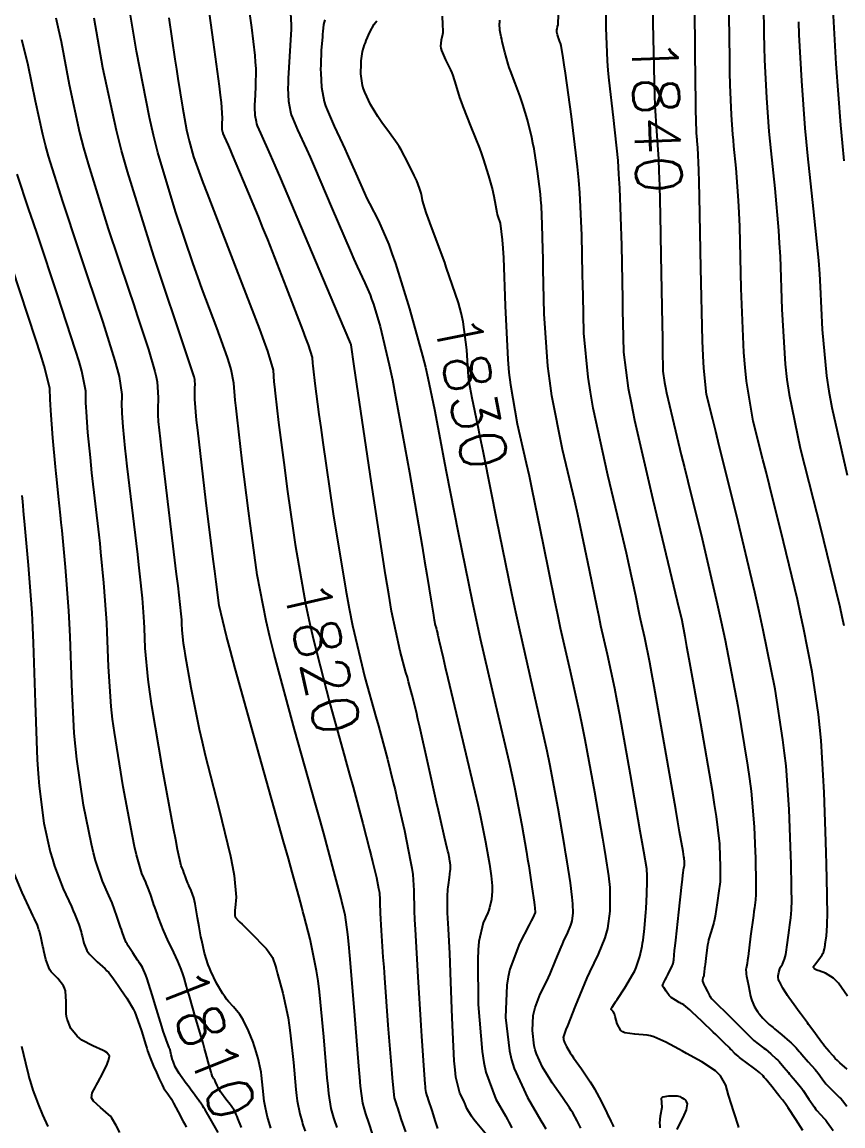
# Model space of a CAD drawing. Header units: metres. Extents: x 837475 to 838479, y 1189012 to 1191015.
# Drawn here: x 837905.3 to 837973.4, y 1189318.2 to 1189409.7 of the extents above; entities that cross this region are included whole.
import ezdxf

# ---------------------------------------------------------------- set-up
doc = ezdxf.new("R2010")
doc.units = ezdxf.units.M
doc.header["$LTSCALE"] = 0.3
doc.layers.add('COTAS 10', color=1, linetype='Continuous')
doc.layers.add('COTAS INT', color=252, linetype='Continuous')
doc.styles.get("Standard").update_dxf_attribs({"font": 'simplex.shx'})

msp = doc.modelspace()

# ---------------------------------------------------------------- linework, layer by layer
at = {"layer": 'COTAS 10'}
for points in [[(837973.506, 1189398.182), (837973.363, 1189399.683), (837973.231, 1189401.154), (837972.844, 1189406.219), (837972.584, 1189410.716), (837972.532, 1189411.829), (837972.489, 1189412.884), (837972.406, 1189416.219), (837972.448, 1189419.124), (837972.483, 1189419.908), (837972.528, 1189420.683), (837972.776, 1189423.412), (837973.19, 1189426.57), (837973.339, 1189427.617), (837973.505, 1189428.739)], [(837957.598, 1189412.699), (837957.631, 1189409.632), (837957.719, 1189404.686), (837957.749, 1189403.641), (837957.783, 1189402.738), (837957.928, 1189400.651), (837958.082, 1189398.358), (837958.122, 1189397.324), (837958.161, 1189396.118), (837958.214, 1189393.71), (837958.288, 1189390.324), (837958.386, 1189384.644), (837958.406, 1189383.51), (837958.423, 1189382.566), (837958.457, 1189380.743), (837958.586, 1189379.79), (837958.661, 1189379.395), (837958.755, 1189378.942), (837959.238, 1189376.835), (837959.978, 1189373.794), (837960.234, 1189372.753), (837960.512, 1189371.625), (837961.7, 1189366.835), (837962.964, 1189361.451), (837963.291, 1189359.949), (837963.607, 1189358.443), (837964.662, 1189352.962), (837965.474, 1189348.075), (837965.637, 1189346.942), (837965.773, 1189345.906), (837966.039, 1189342.962), (837966.115, 1189340.887), (837966.131, 1189340.399), (837966.144, 1189339.948), (837966.174, 1189338.634), (837966.178, 1189337.715), (837966.175, 1189337.515), (837966.17, 1189337.337), (837966.137, 1189336.888), (837966.049, 1189336.245), (837966.009, 1189335.945), (837965.962, 1189335.591), (837965.736, 1189333.874), (837965.516, 1189332.21), (837965.472, 1189331.89), (837965.435, 1189331.631), (837965.366, 1189331.206), (837965.348, 1189331.174), (837965.343, 1189331.163), (837965.339, 1189331.152), (837965.327, 1189331.102), (837965.354, 1189330.866), (837965.374, 1189330.737), (837965.401, 1189330.581), (837965.544, 1189329.785), (837965.732, 1189328.922), (837965.786, 1189328.723), (837965.842, 1189328.541), (837966.052, 1189328.03), (837966.292, 1189327.642), (837966.366, 1189327.539), (837966.444, 1189327.437), (837966.755, 1189327.081), (837967.038, 1189326.793), (837967.099, 1189326.733), (837967.152, 1189326.682), (837967.281, 1189326.569), (837967.49, 1189326.401), (837967.594, 1189326.315), (837967.718, 1189326.212), (837968.333, 1189325.698), (837968.966, 1189325.153), (837969.101, 1189325.031), (837969.219, 1189324.921), (837969.5, 1189324.628), (837969.758, 1189324.322), (837969.862, 1189324.204), (837969.98, 1189324.072), (837970.519, 1189323.474), (837971.078, 1189322.838), (837971.208, 1189322.68), (837971.326, 1189322.532), (837971.663, 1189322.064), (837971.975, 1189321.645), (837972.078, 1189321.527), (837972.188, 1189321.408), (837972.647, 1189320.97), (837973.12, 1189320.517), (837973.239, 1189320.388), (837973.353, 1189320.259), (837973.723, 1189319.779)], [(837917.452, 1189410.045), (837917.953, 1189406.63), (837918.078, 1189405.801), (837918.198, 1189405.023), (837918.579, 1189402.632), (837918.93, 1189400.748), (837919.03, 1189400.29), (837919.132, 1189399.858), (837919.508, 1189398.526), (837920.285, 1189396.4), (837920.639, 1189395.468), (837921.053, 1189394.387), (837923.047, 1189389.241), (837924.967, 1189384.228), (837925.333, 1189383.231), (837925.628, 1189382.403), (837926.098, 1189380.821), (837926.169, 1189379.866), (837926.214, 1189379.432), (837926.268, 1189378.926), (837926.555, 1189376.486), (837926.984, 1189373.162), (837927.129, 1189372.097), (837927.285, 1189370.97), (837927.809, 1189367.329), (837927.944, 1189366.381), (837928.829, 1189361.316), (837929.127, 1189359.89), (837929.45, 1189358.454), (837930.808, 1189353.18), (837932.036, 1189348.805), (837932.147, 1189348.406), (837932.458, 1189347.285), (837932.743, 1189346.251), (837933.553, 1189343.239), (837934.114, 1189341.063), (837934.242, 1189340.556), (837934.357, 1189340.091), (837934.673, 1189338.753), (837934.862, 1189337.828), (837934.897, 1189337.622), (837934.924, 1189337.438), (837934.96, 1189336.956), (837934.969, 1189336.352), (837934.979, 1189336.091), (837934.994, 1189335.79), (837935.074, 1189334.367), (837935.223, 1189332.134), (837935.281, 1189331.322), (837935.345, 1189330.427), (837935.635, 1189326.497), (837935.918, 1189322.851), (837935.978, 1189322.135), (837936.03, 1189321.546), (837936.152, 1189320.478), (837936.286, 1189320.054), (837936.346, 1189319.871), (837936.415, 1189319.66), (837936.746, 1189318.66), (837937.079, 1189317.663)], [(837951.632, 1189317.955), (837951.327, 1189318.582), (837950.968, 1189319.233), (837950.841, 1189319.436), (837950.704, 1189319.649), (837950.11, 1189320.5), (837949.45, 1189321.443), (837949.271, 1189321.715), (837949.094, 1189321.99), (837948.467, 1189323.02), (837947.962, 1189324.129), (837947.862, 1189324.454), (837947.779, 1189324.786), (837947.624, 1189326.051), (837947.698, 1189327.316), (837947.76, 1189327.649), (837947.84, 1189327.974), (837948.28, 1189329.083), (837948.818, 1189330.162), (837948.959, 1189330.468), (837949.098, 1189330.776), (837949.573, 1189331.915), (837950.002, 1189332.966), (837950.111, 1189333.22), (837950.216, 1189333.457), (837950.561, 1189334.179), (837950.821, 1189334.802), (837950.873, 1189334.977), (837950.917, 1189335.153), (837951, 1189335.798), (837950.983, 1189336.58), (837950.963, 1189336.843), (837950.936, 1189337.126), (837950.784, 1189338.315), (837950.508, 1189340.064), (837950.403, 1189340.701), (837950.285, 1189341.403), (837949.756, 1189344.488), (837949.063, 1189348.16), (837948.842, 1189349.232), (837948.608, 1189350.329), (837947.659, 1189354.488), (837946.57, 1189359.265), (837946.249, 1189360.751), (837945.919, 1189362.307), (837944.656, 1189368.515), (837944.21, 1189370.752), (837943.539, 1189374.106), (837943.302, 1189375.272), (837943.096, 1189376.274), (837942.612, 1189378.515), (837942.378, 1189379.837), (837942.329, 1189380.26), (837942.287, 1189380.706), (837942.194, 1189382.524), (837941.882, 1189384.833), (837941.703, 1189385.591), (837941.482, 1189386.399), (837940.474, 1189389.38), (837940.35, 1189389.745), (837939.217, 1189392.773), (837938.997, 1189393.381), (837938.817, 1189393.889), (837938.505, 1189394.893), (837938.437, 1189395.267), (837938.411, 1189395.377), (837938.382, 1189395.492), (837938.253, 1189395.931), (837938.019, 1189396.528), (837937.924, 1189396.742), (837937.816, 1189396.977), (837937.32, 1189398), (837936.728, 1189399.09), (837936.56, 1189399.367), (837936.391, 1189399.634), (837935.765, 1189400.506), (837935.137, 1189401.354), (837934.965, 1189401.604), (837934.795, 1189401.862), (837934.19, 1189402.852), (837933.704, 1189403.871), (837933.609, 1189404.148), (837933.532, 1189404.422), (837933.395, 1189405.392), (837933.4, 1189406.259), (837933.412, 1189406.468), (837933.429, 1189406.664), (837933.527, 1189407.261), (837933.699, 1189407.815), (837933.762, 1189407.984), (837933.832, 1189408.16), (837934.139, 1189408.853), (837934.5, 1189409.507), (837934.603, 1189409.659), (837934.708, 1189409.798)], [(837923.474, 1189318.017), (837923.184, 1189318.766), (837923.114, 1189318.939), (837923.05, 1189319.091), (837922.877, 1189319.453), (837922.693, 1189319.728), (837922.622, 1189319.824), (837922.543, 1189319.929), (837922.186, 1189320.378), (837921.823, 1189320.858), (837921.74, 1189320.982), (837921.665, 1189321.103), (837921.457, 1189321.506), (837921.321, 1189321.82), (837921.291, 1189321.883), (837921.264, 1189321.937), (837921.195, 1189322.048), (837921.148, 1189322.101), (837921.136, 1189322.118), (837921.123, 1189322.136), (837921.079, 1189322.211), (837921.01, 1189322.408), (837920.983, 1189322.503), (837920.951, 1189322.616), (837920.805, 1189323.171), (837920.532, 1189324.171), (837920.421, 1189324.564), (837920.293, 1189325.007), (837919.701, 1189327.028), (837919.128, 1189328.982), (837919.013, 1189329.383), (837918.916, 1189329.723), (837918.72, 1189330.445), (837918.595, 1189330.853), (837918.542, 1189330.995), (837918.482, 1189331.149), (837918.196, 1189331.811), (837917.862, 1189332.538), (837917.77, 1189332.733), (837917.679, 1189332.926), (837917.354, 1189333.601), (837917.037, 1189334.293), (837916.951, 1189334.496), (837916.866, 1189334.704), (837916.565, 1189335.498), (837916.498, 1189335.689), (837916.287, 1189336.286), (837916.216, 1189336.491), (837916.147, 1189336.689), (837915.919, 1189337.357), (837915.683, 1189338.005), (837915.609, 1189338.19), (837915.531, 1189338.378), (837915.22, 1189339.081), (837914.776, 1189340.62), (837914.615, 1189341.335), (837914.437, 1189342.176), (837913.656, 1189346.26), (837912.929, 1189350.777), (837912.784, 1189351.891), (837912.665, 1189352.945), (837912.44, 1189356.26), (837912.345, 1189359.106), (837912.307, 1189359.865), (837912.264, 1189360.611), (837912.067, 1189363.199), (837911.82, 1189365.735), (837911.745, 1189366.447), (837911.667, 1189367.164), (837911.073, 1189372.311), (837911.003, 1189372.958), (837910.938, 1189373.584), (837910.742, 1189375.667), (837910.614, 1189377.371), (837910.593, 1189377.758), (837910.576, 1189378.109), (837910.567, 1189379.073), (837910.224, 1189380.743), (837909.997, 1189381.539), (837909.714, 1189382.48), (837908.218, 1189387.083), (837906.568, 1189391.991), (837906.187, 1189393.124), (837905.84, 1189394.16), (837904.861, 1189397.083)]]:
    msp.add_lwpolyline(points, dxfattribs=at)
at = {"layer": 'COTAS INT'}
for points in [[(837966.761, 1189413.408), (837966.83, 1189408.734), (837966.858, 1189407.612), (837966.89, 1189406.566), (837967.039, 1189403.408), (837967.251, 1189400.633), (837967.323, 1189399.826), (837967.402, 1189399.004), (837967.733, 1189395.897), (837968.047, 1189392.408), (837968.114, 1189391.345), (837968.172, 1189390.24), (837968.309, 1189385.897), (837968.594, 1189381.318), (837968.745, 1189380.064), (837968.928, 1189378.816), (837969.847, 1189374.359), (837970.917, 1189370.138), (837971.194, 1189369.038), (837971.463, 1189367.969), (837972.366, 1189364.359), (837973.126, 1189361.188), (837973.304, 1189360.395), (837973.469, 1189359.64)], [(837934.361, 1189317.508), (837934.082, 1189318.342), (837933.812, 1189319.162), (837933.75, 1189319.353), (837933.694, 1189319.529), (837933.538, 1189320.033), (837933.361, 1189321.45), (837933.291, 1189322.2), (837933.212, 1189323.106), (837932.853, 1189327.672), (837932.482, 1189332.292), (837932.396, 1189333.233), (837932.318, 1189334.026), (837932.093, 1189335.668), (837931.84, 1189336.638), (837931.744, 1189337.008), (837931.636, 1189337.422), (837931.148, 1189339.285), (837930.306, 1189342.392), (837929.975, 1189343.59), (837929.6, 1189344.936), (837927.889, 1189351.015), (837926.203, 1189357.263), (837925.843, 1189358.715), (837925.53, 1189360.045), (837924.785, 1189363.844), (837924.326, 1189367.12), (837924.193, 1189368.121), (837924.057, 1189369.163), (837923.542, 1189373.266), (837923.114, 1189376.919), (837923.031, 1189377.678), (837922.965, 1189378.326), (837922.858, 1189379.757), (837922.636, 1189380.892), (837922.497, 1189381.355), (837922.325, 1189381.883), (837921.426, 1189384.326), (837920.221, 1189387.55), (837919.855, 1189388.57), (837919.477, 1189389.646), (837917.995, 1189393.991), (837916.548, 1189398.891), (837916.19, 1189400.316), (837915.851, 1189401.771), (837914.782, 1189407.273), (837913.989, 1189411.962)], [(837920.567, 1189412.064), (837921.123, 1189408.041), (837921.628, 1189404.384), (837921.721, 1189403.641), (837921.793, 1189403.015), (837921.886, 1189401.728), (837921.857, 1189401.265), (837921.853, 1189401.159), (837921.852, 1189401.062), (837921.86, 1189400.79), (837921.902, 1189400.571), (837921.921, 1189400.507), (837921.943, 1189400.442), (837922.051, 1189400.194), (837922.371, 1189399.475), (837922.528, 1189399.112), (837922.714, 1189398.678), (837923.633, 1189396.52), (837924.855, 1189393.571), (837925.232, 1189392.638), (837925.627, 1189391.654), (837927.194, 1189387.683), (837928.543, 1189384.177), (837928.801, 1189383.488), (837929.008, 1189382.92), (837929.338, 1189381.885), (837929.374, 1189381.405), (837929.396, 1189381.187), (837929.423, 1189380.933), (837929.567, 1189379.707), (837929.911, 1189377.161), (837930.065, 1189376.074), (837930.244, 1189374.821), (837931.102, 1189368.918), (837932.128, 1189362.587), (837932.412, 1189361.066), (837932.696, 1189359.644), (837933.726, 1189355.345), (837934.64, 1189352.087), (837934.852, 1189351.322), (837935.047, 1189350.615), (837935.6, 1189348.56), (837936.08, 1189346.639), (837936.228, 1189346.017), (837936.383, 1189345.358), (837936.998, 1189342.653), (837937.52, 1189340.09), (837937.617, 1189339.52), (837937.692, 1189339.011), (837937.791, 1189337.674), (837937.816, 1189336.001), (837937.846, 1189335.279), (837937.885, 1189334.446), (837938.109, 1189330.503), (837938.36, 1189326.475), (837938.417, 1189325.588), (837938.468, 1189324.799), (837938.607, 1189322.776), (837938.694, 1189321.653), (837938.713, 1189321.432), (837938.729, 1189321.251), (837938.767, 1189320.922), (837938.856, 1189320.647), (837938.905, 1189320.499), (837938.964, 1189320.32), (837939.265, 1189319.417), (837939.563, 1189318.517), (837939.621, 1189318.341), (837939.668, 1189318.196), (837939.749, 1189317.937)], [(837973.77, 1189328.921), (837973.014, 1189329.998), (837972.814, 1189330.221), (837972.617, 1189330.412), (837971.942, 1189330.83), (837971.412, 1189331.006), (837971.308, 1189331.044), (837971.222, 1189331.077), (837971.066, 1189331.158), (837971.031, 1189331.206), (837971.023, 1189331.218), (837971.014, 1189331.229), (837970.986, 1189331.266), (837970.963, 1189331.297), (837970.959, 1189331.304), (837970.954, 1189331.311), (837970.944, 1189331.329), (837970.94, 1189331.344), (837970.939, 1189331.348), (837970.939, 1189331.363), (837971.009, 1189331.458), (837971.052, 1189331.515), (837971.106, 1189331.584), (837971.385, 1189331.944), (837971.671, 1189332.351), (837971.729, 1189332.451), (837971.777, 1189332.545), (837971.871, 1189332.835), (837971.915, 1189333.153), (837971.931, 1189333.264), (837971.948, 1189333.385), (837972.024, 1189333.903), (837972.088, 1189334.782), (837972.098, 1189335.131), (837972.104, 1189335.524), (837972.097, 1189337.324), (837972.038, 1189339.899), (837972.012, 1189340.782), (837971.981, 1189341.738), (837971.832, 1189345.803), (837971.574, 1189350.101), (837971.474, 1189351.204), (837971.361, 1189352.269), (837970.853, 1189355.803), (837970.128, 1189359.456), (837969.879, 1189360.598), (837969.609, 1189361.795), (837968.462, 1189366.589), (837967.296, 1189371.261), (837967.016, 1189372.383), (837966.753, 1189373.43), (837965.955, 1189376.589), (837965.388, 1189379.901), (837965.271, 1189381.044), (837965.171, 1189382.286), (837964.955, 1189387.589), (837964.829, 1189392.738), (837964.786, 1189393.883), (837964.74, 1189394.907), (837964.544, 1189397.589), (837964.349, 1189399.415), (837964.303, 1189399.898), (837964.261, 1189400.372), (837964.136, 1189402.003), (837964.043, 1189404.49), (837964.021, 1189405.504), (837964, 1189406.659), (837963.938, 1189412.003)], [(837944.251, 1189316.898), (837943.02, 1189318.381), (837942.775, 1189318.695), (837942.572, 1189318.968), (837942.187, 1189319.609), (837942.026, 1189320.025), (837941.965, 1189320.156), (837941.897, 1189320.295), (837941.591, 1189320.854), (837941.279, 1189322.182), (837941.207, 1189322.804), (837941.142, 1189323.538), (837940.959, 1189327.108), (837940.826, 1189330.853), (837940.793, 1189331.697), (837940.762, 1189332.456), (837940.66, 1189334.503), (837940.59, 1189335.828), (837940.579, 1189336.132), (837940.572, 1189336.41), (837940.573, 1189337.187), (837940.612, 1189337.794), (837940.628, 1189337.963), (837940.647, 1189338.134), (837940.732, 1189338.758), (837940.808, 1189339.297), (837940.82, 1189339.415), (837940.829, 1189339.519), (837940.828, 1189339.78), (837940.798, 1189339.971), (837940.789, 1189340.03), (837940.779, 1189340.092), (837940.737, 1189340.339), (837940.648, 1189340.77), (837940.608, 1189340.947), (837940.561, 1189341.15), (837940.339, 1189342.095), (837939.968, 1189343.695), (837939.828, 1189344.312), (837939.672, 1189345.003), (837938.972, 1189348.127), (837938.279, 1189351.208), (837938.127, 1189351.872), (837937.992, 1189352.455), (837937.646, 1189353.881), (837937.351, 1189354.98), (837937.247, 1189355.358), (837937.133, 1189355.767), (837936.644, 1189357.51), (837935.943, 1189360.835), (837935.696, 1189362.241), (837935.426, 1189363.858), (837934.261, 1189371.455), (837932.839, 1189381.16), (837932.58, 1189382.928), (837932.578, 1189382.94), (837932.578, 1189382.949), (837932.574, 1189382.96), (837932.572, 1189382.965), (837932.57, 1189382.972), (837932.556, 1189383.007), (837932.003, 1189384.314), (837931.235, 1189386.127), (837929.015, 1189391.366), (837926.736, 1189396.72), (837926.273, 1189397.797), (837925.884, 1189398.697), (837925.088, 1189400.482), (837924.822, 1189401.096), (837924.767, 1189401.258), (837924.72, 1189401.416), (837924.616, 1189401.96), (837924.595, 1189402.634), (837924.599, 1189402.875), (837924.608, 1189403.139), (837924.679, 1189404.288), (837924.687, 1189405.84), (837924.656, 1189406.358), (837924.612, 1189406.915), (837924.332, 1189409.246), (837924.005, 1189411.62)], [(837953.693, 1189411.915), (837953.713, 1189409.229), (837953.826, 1189406.484), (837953.886, 1189405.686), (837953.958, 1189404.87), (837954.324, 1189401.783), (837954.701, 1189398.212), (837954.781, 1189397.091), (837954.849, 1189395.912), (837955.007, 1189391.175), (837955.087, 1189386.708), (837955.105, 1189385.699), (837955.123, 1189384.788), (837955.175, 1189382.324), (837955.576, 1189379.342), (837955.813, 1189378.106), (837956.105, 1189376.692), (837957.616, 1189370.101), (837959.644, 1189361.682), (837960.025, 1189360.101), (837960.273, 1189358.74), (837960.423, 1189357.911), (837960.608, 1189356.884), (837961.566, 1189351.541), (837962.53, 1189345.977), (837962.718, 1189344.812), (837962.872, 1189343.809), (837963.143, 1189341.541), (837963.182, 1189340.462), (837963.19, 1189340.208), (837963.197, 1189339.973), (837963.213, 1189339.289), (837963.215, 1189338.811), (837963.213, 1189338.707), (837963.211, 1189338.614), (837963.194, 1189338.381), (837963.144, 1189338.02), (837963.121, 1189337.848), (837963.094, 1189337.644), (837962.963, 1189336.645), (837962.79, 1189335.548), (837962.737, 1189335.283), (837962.681, 1189335.034), (837962.459, 1189334.274), (837962.249, 1189333.573), (837962.2, 1189333.362), (837962.156, 1189333.144), (837962.03, 1189332.294), (837961.948, 1189331.534), (837961.932, 1189331.373), (837961.917, 1189331.232), (837961.887, 1189330.901), (837961.863, 1189330.712), (837961.852, 1189330.661), (837961.84, 1189330.61), (837961.78, 1189330.432), (837961.738, 1189330.261), (837961.736, 1189330.215), (837961.739, 1189330.169), (837961.785, 1189330.011), (837961.886, 1189329.808), (837961.923, 1189329.735), (837961.964, 1189329.654), (837962.146, 1189329.3), (837962.327, 1189328.963), (837962.368, 1189328.893), (837962.405, 1189328.833), (837962.503, 1189328.699), (837962.727, 1189328.481), (837962.843, 1189328.367), (837962.982, 1189328.231), (837963.679, 1189327.546), (837964.452, 1189326.782), (837964.639, 1189326.596), (837964.814, 1189326.42), (837965.349, 1189325.875), (837965.784, 1189325.445), (837965.896, 1189325.343), (837966.005, 1189325.247), (837966.365, 1189324.96), (837966.73, 1189324.687), (837966.841, 1189324.6), (837966.956, 1189324.509), (837967.407, 1189324.138), (837967.865, 1189323.722), (837967.985, 1189323.603), (837968.101, 1189323.481), (837968.494, 1189323.025), (837968.866, 1189322.568), (837968.97, 1189322.445), (837969.073, 1189322.323), (837969.449, 1189321.899), (837969.85, 1189321.415), (837969.969, 1189321.255), (837970.093, 1189321.085), (837970.568, 1189320.378), (837971.021, 1189319.707), (837971.13, 1189319.559), (837971.231, 1189319.428), (837971.54, 1189319.09), (837971.858, 1189318.75), (837971.966, 1189318.617), (837972.082, 1189318.467), (837972.572, 1189317.784)], [(837927.541, 1189410.452), (837927.595, 1189409.446), (837927.592, 1189409.076), (837927.581, 1189408.665), (837927.472, 1189406.847), (837927.359, 1189405.013), (837927.345, 1189404.591), (837927.338, 1189404.207), (837927.372, 1189403.13), (837927.538, 1189402.262), (837927.613, 1189402.008), (837927.701, 1189401.75), (837928.126, 1189400.77), (837928.878, 1189399.145), (837929.172, 1189398.48), (837929.503, 1189397.722), (837931.009, 1189394.205), (837932.489, 1189390.753), (837932.804, 1189390.035), (837933.077, 1189389.42), (837933.722, 1189388.061), (837934.147, 1189387.087), (837934.282, 1189386.716), (837934.424, 1189386.3), (837935, 1189384.434), (837935.75, 1189381.271), (837936.002, 1189380.038), (837936.273, 1189378.651), (837937.413, 1189372.352), (837938.464, 1189366.244), (837938.679, 1189364.976), (837938.862, 1189363.893), (837939.249, 1189361.511), (837939.403, 1189360.509), (837939.438, 1189360.296), (837939.47, 1189360.111), (837939.562, 1189359.675), (837939.626, 1189359.448), (837939.641, 1189359.395), (837939.654, 1189359.345), (837939.693, 1189359.202), (837939.738, 1189359.016), (837939.756, 1189358.94), (837939.776, 1189358.853), (837939.866, 1189358.451), (837940.214, 1189356.968), (837940.397, 1189356.199), (837940.617, 1189355.275), (837941.722, 1189350.647), (837942.852, 1189345.846), (837943.088, 1189344.814), (837943.291, 1189343.911), (837943.743, 1189341.722), (837943.957, 1189340.466), (837944.009, 1189340.151), (837944.057, 1189339.851), (837944.207, 1189338.884), (837944.29, 1189338.054), (837944.297, 1189337.839), (837944.297, 1189337.631), (837944.239, 1189336.937), (837944.066, 1189336.244), (837943.994, 1189336.038), (837943.912, 1189335.825), (837943.525, 1189335.002), (837943.188, 1189333.435), (837943.136, 1189332.754), (837943.103, 1189331.965), (837943.132, 1189328.22), (837943.444, 1189324.312), (837943.588, 1189323.42), (837943.758, 1189322.611), (837944.583, 1189320.375), (837945.388, 1189318.978), (837945.547, 1189318.697), (837945.676, 1189318.463), (837945.911, 1189317.998)], [(837940.138, 1189410.184), (837940.158, 1189409.492), (837940.197, 1189408.933), (837940.188, 1189408.79), (837940.172, 1189408.653), (837940.042, 1189408.202), (837939.987, 1189407.699), (837940.017, 1189407.529), (837940.068, 1189407.346), (837940.414, 1189406.573), (837940.834, 1189405.726), (837940.931, 1189405.496), (837941.02, 1189405.268), (837941.271, 1189404.459), (837941.583, 1189403.445), (837941.709, 1189403.088), (837941.854, 1189402.697), (837942.522, 1189401.008), (837943.222, 1189399.224), (837943.388, 1189398.773), (837943.54, 1189398.341), (837943.987, 1189396.936), (837944.298, 1189395.783), (837944.364, 1189395.51), (837944.423, 1189395.256), (837944.563, 1189394.504), (837944.672, 1189393.896), (837944.711, 1189393.732), (837944.753, 1189393.571), (837944.937, 1189393.009), (837945.127, 1189391.624), (837945.173, 1189390.945), (837945.217, 1189390.138), (837945.351, 1189386.155), (837945.578, 1189381.723), (837945.68, 1189380.633), (837945.799, 1189379.603), (837946.371, 1189376.378), (837947.114, 1189373.119), (837947.341, 1189372.067), (837947.577, 1189370.951), (837948.506, 1189366.378), (837949.453, 1189361.728), (837949.7, 1189360.562), (837949.94, 1189359.45), (837950.756, 1189355.871), (837951.534, 1189352.371), (837951.751, 1189351.307), (837951.969, 1189350.202), (837952.763, 1189345.871), (837953.43, 1189342.004), (837953.568, 1189341.191), (837953.687, 1189340.49), (837953.946, 1189338.893), (837954.038, 1189337.914), (837954.05, 1189337.604), (837954.057, 1189337.277), (837954.036, 1189335.952), (837953.852, 1189334.531), (837953.757, 1189334.143), (837953.642, 1189333.757), (837953.067, 1189332.383), (837952.348, 1189330.897), (837952.143, 1189330.44), (837951.935, 1189329.963), (837951.161, 1189328.078), (837950.529, 1189326.456), (837950.41, 1189326.146), (837950.316, 1189325.895), (837950.179, 1189325.49), (837950.197, 1189325.461), (837950.2, 1189325.447), (837950.202, 1189325.431), (837950.202, 1189325.355), (837950.237, 1189325.204), (837950.261, 1189325.141), (837950.291, 1189325.069), (837950.452, 1189324.734), (837950.765, 1189324.209), (837950.892, 1189324.017), (837951.036, 1189323.805), (837951.701, 1189322.873), (837952.428, 1189321.808), (837952.611, 1189321.512), (837952.787, 1189321.216), (837953.357, 1189320.143), (837953.793, 1189319.242), (837953.884, 1189319.054), (837953.962, 1189318.893), (837954.137, 1189318.535), (837954.294, 1189318.209), (837954.36, 1189318.068)], [(837970.066, 1189317.769), (837969.473, 1189318.692), (837968.859, 1189319.638), (837968.731, 1189319.83), (837968.622, 1189319.992), (837968.379, 1189320.324), (837968.167, 1189320.575), (837968.078, 1189320.685), (837967.974, 1189320.813), (837967.487, 1189321.423), (837966.983, 1189322.042), (837966.869, 1189322.175), (837966.765, 1189322.292), (837966.481, 1189322.578), (837966.193, 1189322.805), (837966.087, 1189322.885), (837965.97, 1189322.973), (837965.45, 1189323.351), (837964.927, 1189323.74), (837964.807, 1189323.834), (837964.699, 1189323.923), (837964.4, 1189324.195), (837964.135, 1189324.465), (837964.048, 1189324.552), (837963.956, 1189324.645), (837963.573, 1189325.023), (837963.033, 1189325.548), (837962.842, 1189325.733), (837962.632, 1189325.935), (837961.72, 1189326.807), (837960.856, 1189327.618), (837960.676, 1189327.781), (837960.522, 1189327.918), (837960.178, 1189328.189), (837959.965, 1189328.307), (837959.893, 1189328.346), (837959.815, 1189328.389), (837959.486, 1189328.568), (837959.144, 1189328.804), (837959.059, 1189328.883), (837958.977, 1189328.967), (837958.711, 1189329.321), (837958.521, 1189329.637), (837958.486, 1189329.699), (837958.459, 1189329.748), (837958.424, 1189329.833), (837958.438, 1189329.849), (837958.442, 1189329.856), (837958.445, 1189329.863), (837958.457, 1189329.897), (837958.49, 1189329.977), (837958.507, 1189330.013), (837958.527, 1189330.055), (837958.631, 1189330.257), (837958.773, 1189330.528), (837958.818, 1189330.614), (837958.866, 1189330.704), (837959.06, 1189331.07), (837959.233, 1189331.44), (837959.268, 1189331.534), (837959.297, 1189331.624), (837959.353, 1189331.917), (837959.428, 1189332.687), (837959.469, 1189333.078), (837959.519, 1189333.545), (837959.773, 1189335.873), (837960.026, 1189338.159), (837960.076, 1189338.599), (837960.117, 1189338.956), (837960.193, 1189339.551), (837960.21, 1189339.611), (837960.214, 1189339.63), (837960.219, 1189339.651), (837960.232, 1189339.737), (837960.242, 1189339.815), (837960.245, 1189339.831), (837960.246, 1189339.845), (837960.25, 1189339.873), (837960.252, 1189339.891), (837960.252, 1189339.944), (837960.25, 1189339.998), (837960.25, 1189340.016), (837960.249, 1189340.036), (837960.246, 1189340.121), (837960.225, 1189340.3), (837960.212, 1189340.38), (837960.198, 1189340.472), (837960.121, 1189340.915), (837959.836, 1189342.542), (837959.69, 1189343.381), (837959.514, 1189344.389), (837958.638, 1189349.432), (837957.73, 1189354.581), (837957.534, 1189355.655), (837957.364, 1189356.577), (837956.95, 1189358.638), (837956.681, 1189359.818), (837956.601, 1189360.186), (837956.52, 1189360.57), (837956.207, 1189362.105), (837955.653, 1189364.641), (837955.419, 1189365.657), (837955.15, 1189366.809), (837953.889, 1189372.105), (837952.677, 1189377.676), (837952.439, 1189379.002), (837952.244, 1189380.235), (837951.893, 1189383.905), (837951.823, 1189387.011), (837951.805, 1189387.888), (837951.787, 1189388.772), (837951.727, 1189392.026), (837951.561, 1189395.544), (837951.476, 1189396.595), (837951.374, 1189397.678), (837950.867, 1189401.866), (837950.36, 1189405.449), (837950.258, 1189406.151), (837950.173, 1189406.727), (837950.004, 1189407.758), (837949.943, 1189407.958), (837949.925, 1189408.01), (837949.908, 1189408.061), (837949.843, 1189408.232), (837949.782, 1189408.392), (837949.767, 1189408.435), (837949.753, 1189408.479), (837949.71, 1189408.633), (837949.677, 1189408.77), (837949.67, 1189408.803), (837949.664, 1189408.833), (837949.647, 1189408.921), (837949.643, 1189409), (837949.644, 1189409.023), (837949.647, 1189409.048), (837949.666, 1189409.143), (837949.705, 1189409.286), (837949.716, 1189409.321), (837949.758, 1189409.457), (837949.802, 1189410.367)], [(837973.754, 1189322.849), (837973.145, 1189323.388), (837973.026, 1189323.495), (837972.929, 1189323.584), (837972.758, 1189323.751), (837972.663, 1189323.866), (837972.614, 1189323.922), (837972.556, 1189323.988), (837972.262, 1189324.313), (837971.869, 1189324.776), (837971.747, 1189324.929), (837971.621, 1189325.093), (837971.119, 1189325.775), (837970.651, 1189326.426), (837970.545, 1189326.571), (837970.451, 1189326.701), (837970.198, 1189327.039), (837969.954, 1189327.36), (837969.866, 1189327.478), (837969.769, 1189327.609), (837969.341, 1189328.188), (837968.903, 1189328.805), (837968.8, 1189328.959), (837968.703, 1189329.107), (837968.419, 1189329.583), (837968.219, 1189329.954), (837968.177, 1189330.036), (837968.14, 1189330.109), (837968.053, 1189330.297), (837968.024, 1189330.464), (837968.023, 1189330.523), (837968.026, 1189330.588), (837968.064, 1189330.869), (837968.149, 1189331.17), (837968.181, 1189331.248), (837968.216, 1189331.324), (837968.376, 1189331.575), (837968.553, 1189331.991), (837968.6, 1189332.17), (837968.646, 1189332.377), (837968.804, 1189333.355), (837968.938, 1189334.372), (837968.97, 1189334.604), (837968.998, 1189334.815), (837969.081, 1189335.396), (837969.129, 1189336.06), (837969.136, 1189336.323), (837969.141, 1189336.62), (837969.136, 1189337.979), (837969.091, 1189339.924), (837969.071, 1189340.59), (837969.048, 1189341.312), (837968.936, 1189344.382), (837968.673, 1189348.003), (837968.555, 1189349.073), (837968.418, 1189350.172), (837967.757, 1189354.382), (837966.787, 1189359.273), (837966.454, 1189360.8), (837966.093, 1189362.403), (837964.557, 1189368.818), (837963.129, 1189374.553), (837962.837, 1189375.727), (837962.588, 1189376.722), (837962.063, 1189378.818), (837961.849, 1189380.986), (837961.797, 1189382.025), (837961.748, 1189383.254), (837961.6, 1189389.281), (837961.486, 1189395.236), (837961.458, 1189396.421), (837961.432, 1189397.405), (837961.355, 1189399.281), (837961.297, 1189399.825), (837961.283, 1189399.97), (837961.271, 1189400.111), (837961.234, 1189400.597), (837961.197, 1189402.415), (837961.184, 1189403.396), (837961.171, 1189404.584), (837961.115, 1189410.597)], [(837908.068, 1189410.046), (837908.297, 1189409.058), (837908.514, 1189408.071), (837909.188, 1189404.521), (837910.043, 1189400.53), (837910.374, 1189399.266), (837910.745, 1189397.933), (837912.427, 1189392.543), (837914.125, 1189387.456), (837914.507, 1189386.314), (837914.85, 1189385.287), (837915.771, 1189382.543), (837916.301, 1189380.718), (837916.399, 1189380.272), (837916.475, 1189379.852), (837916.57, 1189378.547), (837916.542, 1189377.553), (837916.539, 1189377.329), (837916.539, 1189377.127), (837916.558, 1189376.582), (837916.723, 1189375.123), (837916.815, 1189374.346), (837916.927, 1189373.405), (837918.071, 1189363.896), (837918.185, 1189362.945), (837918.278, 1189362.154), (837918.452, 1189360.624), (837918.49, 1189360.119), (837918.498, 1189359.974), (837918.506, 1189359.826), (837918.525, 1189359.27), (837918.646, 1189358.193), (837918.719, 1189357.716), (837918.808, 1189357.162), (837919.27, 1189354.515), (837919.974, 1189351.062), (837920.215, 1189350), (837920.477, 1189348.891), (837921.59, 1189344.504), (837922.57, 1189340.52), (837922.747, 1189339.666), (837922.884, 1189338.92), (837923.038, 1189337.124), (837922.951, 1189336.227), (837922.937, 1189336.047), (837922.926, 1189335.897), (837922.92, 1189335.605), (837922.94, 1189335.517), (837922.946, 1189335.497), (837922.952, 1189335.478), (837922.976, 1189335.422), (837923.212, 1189335.177), (837923.352, 1189335.039), (837923.525, 1189334.87), (837924.419, 1189334.006), (837925.343, 1189333.068), (837925.534, 1189332.853), (837925.697, 1189332.657), (837926.054, 1189332.112), (837926.291, 1189331.403), (837926.379, 1189331.105), (837926.476, 1189330.762), (837926.907, 1189329.153), (837927.341, 1189327.116), (837927.441, 1189326.503), (837927.531, 1189325.87), (837927.785, 1189323.404), (837927.984, 1189321.167), (837928.04, 1189320.677), (837928.098, 1189320.243), (837928.31, 1189319.144), (837928.509, 1189318.478), (837928.558, 1189318.317), (837928.605, 1189318.166), (837928.753, 1189317.706)], [(837931.418, 1189318.024), (837931.209, 1189318.664), (837931.154, 1189318.835), (837931.101, 1189319.003), (837930.924, 1189319.589), (837930.729, 1189320.846), (837930.666, 1189321.438), (837930.598, 1189322.136), (837930.319, 1189325.538), (837929.958, 1189329.269), (837929.839, 1189330.175), (837929.711, 1189331.026), (837929.181, 1189333.639), (837928.687, 1189335.542), (837928.582, 1189335.945), (837928.491, 1189336.294), (837928.279, 1189337.109), (837927.698, 1189339.191), (837927.375, 1189340.34), (837926.981, 1189341.737), (837924.971, 1189348.85), (837922.956, 1189356.073), (837922.559, 1189357.539), (837922.231, 1189358.774), (837921.627, 1189361.307), (837921.367, 1189363.269), (837921.257, 1189364.144), (837921.129, 1189365.164), (837920.53, 1189370.045), (837919.959, 1189374.87), (837919.849, 1189375.854), (837919.761, 1189376.686), (837919.619, 1189378.42), (837919.618, 1189379.063), (837919.618, 1189379.208), (837919.619, 1189379.337), (837919.626, 1189379.682), (837919.62, 1189379.924), (837919.613, 1189379.989), (837919.603, 1189380.052), (837919.547, 1189380.272), (837918.992, 1189381.936), (837916.21, 1189390.272), (837914.016, 1189397.303), (837913.531, 1189399.042), (837913.1, 1189400.691), (837911.985, 1189405.897), (837911.252, 1189410.016)], [(837930.401, 1189409.878), (837930.287, 1189409.482), (837930.233, 1189408.904), (837930.214, 1189408.686), (837930.194, 1189408.443), (837930.107, 1189407.356), (837930.052, 1189406.128), (837930.051, 1189405.795), (837930.056, 1189405.465), (837930.128, 1189404.3), (837930.355, 1189403.107), (837930.459, 1189402.759), (837930.58, 1189402.404), (837931.164, 1189401.058), (837931.866, 1189399.606), (837932.061, 1189399.184), (837932.257, 1189398.753), (837932.968, 1189397.125), (837933.69, 1189395.5), (837933.893, 1189395.072), (837934.097, 1189394.652), (837934.846, 1189393.213), (837935.7, 1189391.255), (837935.971, 1189390.509), (837936.257, 1189389.675), (837937.415, 1189385.922), (837938.5, 1189382.005), (837938.74, 1189381.066), (837938.954, 1189380.191), (837939.509, 1189377.556), (837940.042, 1189374.641), (837940.241, 1189373.588), (837940.464, 1189372.429), (837941.457, 1189367.359), (837942.627, 1189361.667), (837942.961, 1189360.116), (837943.3, 1189358.576), (837944.562, 1189353.105), (837945.683, 1189348.286), (837945.933, 1189347.158), (837946.157, 1189346.118), (837946.75, 1189343.105), (837947.135, 1189340.841), (837947.228, 1189340.273), (837947.316, 1189339.731), (837947.586, 1189337.987), (837947.77, 1189336.701), (837947.804, 1189336.448), (837947.83, 1189336.239), (837947.864, 1189335.854), (837947.653, 1189335.401), (837947.526, 1189335.149), (837947.368, 1189334.841), (837946.55, 1189333.273), (837945.754, 1189331.16), (837945.61, 1189330.509), (837945.5, 1189329.829), (837945.378, 1189327.135), (837945.719, 1189324.365), (837945.9, 1189323.636), (837946.119, 1189322.925), (837947.225, 1189320.497), (837948.334, 1189318.602), (837948.555, 1189318.228), (837948.739, 1189317.918)], [(837964.751, 1189318.018), (837964.693, 1189318.211), (837964.392, 1189319.143), (837964.056, 1189320.187), (837963.975, 1189320.452), (837963.899, 1189320.706), (837963.665, 1189321.535), (837963.241, 1189322.292), (837963.044, 1189322.501), (837962.813, 1189322.709), (837961.692, 1189323.458), (837960.415, 1189324.164), (837960.086, 1189324.346), (837959.766, 1189324.521), (837958.7, 1189325.102), (837957.699, 1189325.532), (837957.421, 1189325.612), (837957.143, 1189325.674), (837956.134, 1189325.756), (837955.291, 1189325.872), (837955.117, 1189325.955), (837954.968, 1189326.061), (837954.646, 1189326.628), (837954.504, 1189327.219), (837954.469, 1189327.339), (837954.435, 1189327.441), (837954.332, 1189327.652), (837954.253, 1189327.726), (837954.236, 1189327.742), (837954.221, 1189327.755), (837954.182, 1189327.785), (837954.165, 1189327.805), (837954.163, 1189327.812), (837954.162, 1189327.82), (837954.17, 1189327.854), (837954.19, 1189327.901), (837954.197, 1189327.916), (837954.204, 1189327.932), (837954.238, 1189327.998), (837954.423, 1189328.291), (837954.526, 1189328.449), (837954.652, 1189328.641), (837955.293, 1189329.613), (837955.965, 1189330.734), (837956.11, 1189331.019), (837956.237, 1189331.293), (837956.546, 1189332.194), (837956.722, 1189333.056), (837956.764, 1189333.305), (837956.804, 1189333.559), (837956.926, 1189334.518), (837957.019, 1189335.556), (837957.041, 1189335.86), (837957.062, 1189336.172), (837957.122, 1189337.362), (837957.15, 1189338.438), (837957.15, 1189338.679), (837957.147, 1189338.896), (837957.107, 1189339.471), (837956.865, 1189340.917), (837956.734, 1189341.681), (837956.575, 1189342.604), (837955.769, 1189347.254), (837954.875, 1189352.245), (837954.66, 1189353.382), (837954.459, 1189354.413), (837953.853, 1189357.254), (837953.31, 1189359.634), (837953.15, 1189360.374), (837952.986, 1189361.149), (837952.357, 1189364.241), (837951.615, 1189367.796), (837951.38, 1189368.862), (837951.132, 1189369.964), (837950.13, 1189374.241), (837949.236, 1189378.709), (837949.057, 1189379.932), (837948.907, 1189381.148), (837948.611, 1189385.486), (837948.523, 1189389.233), (837948.504, 1189390.077), (837948.487, 1189390.836), (837948.446, 1189392.878), (837948.371, 1189394.468), (837948.333, 1189394.943), (837948.287, 1189395.433), (837948.058, 1189397.326), (837947.759, 1189399.19), (837947.669, 1189399.661), (837947.576, 1189400.113), (837947.213, 1189401.584), (837946.822, 1189402.867), (837946.711, 1189403.201), (837946.598, 1189403.525), (837946.182, 1189404.62), (837945.794, 1189405.643), (837945.699, 1189405.923), (837945.609, 1189406.201), (837945.331, 1189407.191), (837945.123, 1189408.069), (837945.076, 1189408.277), (837945.035, 1189408.47), (837944.929, 1189409.036), (837944.903, 1189409.538), (837944.912, 1189409.69), (837944.928, 1189409.847)], [(837969.695, 1189409.721), (837969.737, 1189408.641), (837969.941, 1189404.814), (837970.241, 1189400.893), (837970.343, 1189399.755), (837970.454, 1189398.593), (837970.923, 1189394.205), (837971.354, 1189389.91), (837971.442, 1189388.807), (837971.515, 1189387.742), (837971.664, 1189384.205), (837972.017, 1189380.35), (837972.219, 1189379.084), (837972.467, 1189377.731), (837973.739, 1189372.129)], [(837925.917, 1189317.953), (837925.695, 1189318.7), (837925.652, 1189318.877), (837925.466, 1189319.64), (837925.415, 1189319.915), (837925.37, 1189320.197), (837925.251, 1189321.27), (837925.251, 1189321.28), (837925.142, 1189322.327), (837925.103, 1189322.599), (837925.06, 1189322.861), (837924.874, 1189323.734), (837924.623, 1189324.584), (837924.539, 1189324.831), (837924.45, 1189325.085), (837924.074, 1189326.046), (837923.627, 1189326.956), (837923.492, 1189327.177), (837923.352, 1189327.385), (837922.807, 1189328.027), (837922.41, 1189328.477), (837922.24, 1189328.667), (837922.086, 1189328.874), (837921.934, 1189329.094), (837921.398, 1189329.997), (837920.926, 1189330.979), (837920.815, 1189331.25), (837920.713, 1189331.519), (837920.413, 1189332.485), (837920.177, 1189333.518), (837920.115, 1189333.83), (837920.053, 1189334.152), (837919.968, 1189334.662), (837919.842, 1189335.409), (837919.637, 1189336.564), (837919.579, 1189336.822), (837919.521, 1189337.054), (837919.306, 1189337.67), (837919.114, 1189338.078), (837919.069, 1189338.178), (837919.028, 1189338.273), (837918.91, 1189338.571), (837918.822, 1189338.821), (837918.799, 1189338.886), (837918.777, 1189338.949), (837918.705, 1189339.161), (837918.63, 1189339.367), (837918.582, 1189339.485), (837918.483, 1189339.708), (837918.181, 1189341.083), (837918.029, 1189341.868), (837917.846, 1189342.83), (837916.939, 1189347.765), (837916.044, 1189352.999), (837915.87, 1189354.148), (837915.729, 1189355.167), (837915.482, 1189357.765), (837915.425, 1189359.466), (837915.403, 1189359.919), (837915.377, 1189360.365), (837915.259, 1189361.912), (837915.049, 1189363.944), (837914.965, 1189364.696), (837914.869, 1189365.53), (837914, 1189372.858), (837913.909, 1189373.652), (837913.83, 1189374.354), (837913.65, 1189376.124), (837913.577, 1189377.249), (837913.566, 1189377.544), (837913.559, 1189377.831), (837913.569, 1189378.81), (837913.349, 1189380.297), (837913.198, 1189380.906), (837913.008, 1189381.599), (837911.995, 1189384.813), (837910.709, 1189388.639), (837910.347, 1189389.719), (837909.982, 1189390.808), (837908.644, 1189394.813), (837907.474, 1189398.562), (837907.216, 1189399.489), (837906.986, 1189400.369), (837906.391, 1189403.144), (837905.777, 1189406.125), (837905.534, 1189407.134), (837905.26, 1189408.222)], [(837921.541, 1189317.597), (837920.984, 1189318.586), (837920.461, 1189319.475), (837920.358, 1189319.649), (837920.273, 1189319.791), (837920.118, 1189320.042), (837920.053, 1189320.126), (837920.025, 1189320.162), (837919.993, 1189320.204), (837919.841, 1189320.405), (837919.588, 1189320.743), (837919.491, 1189320.872), (837919.383, 1189321.016), (837919.05, 1189321.464), (837918.899, 1189321.666), (837918.418, 1189322.336), (837918.313, 1189322.493), (837918.219, 1189322.639), (837917.982, 1189323.064), (837917.835, 1189323.425), (837917.799, 1189323.53), (837917.765, 1189323.637), (837917.657, 1189324.044), (837917.551, 1189324.449), (837917.517, 1189324.555), (837917.482, 1189324.658), (837917.342, 1189325.01), (837917.094, 1189325.703), (837916.991, 1189326.021), (837916.873, 1189326.395), (837916.327, 1189328.2), (837916.098, 1189328.941), (837915.773, 1189329.992), (837915.652, 1189330.357), (837915.544, 1189330.664), (837915.269, 1189331.3), (837915.033, 1189331.644), (837915.029, 1189331.652), (837914.949, 1189331.767), (837914.858, 1189331.902), (837914.462, 1189332.493), (837914.08, 1189333.098), (837913.996, 1189333.242), (837913.923, 1189333.376), (837913.74, 1189333.775), (837913.575, 1189334.251), (837913.512, 1189334.433), (837913.443, 1189334.636), (837913.133, 1189335.554), (837912.736, 1189336.643), (837912.612, 1189336.955), (837912.481, 1189337.271), (837911.957, 1189338.453), (837911.37, 1189340.157), (837911.2, 1189340.802), (837911.027, 1189341.523), (837910.373, 1189344.755), (837909.813, 1189348.555), (837909.698, 1189349.633), (837909.601, 1189350.723), (837909.398, 1189354.755), (837909.264, 1189358.747), (837909.211, 1189359.811), (837909.15, 1189360.857), (837908.875, 1189364.487), (837908.59, 1189367.525), (837908.525, 1189368.198), (837908.465, 1189368.798), (837908.296, 1189370.359), (837908.146, 1189371.763), (837908.097, 1189372.264), (837908.045, 1189372.815), (837907.834, 1189375.209), (837907.652, 1189377.493), (837907.619, 1189377.973), (837907.594, 1189378.388), (837907.565, 1189379.337), (837907.098, 1189381.189), (837906.797, 1189382.172), (837906.421, 1189383.361), (837904.442, 1189389.353)], [(837905.254, 1189370.442), (837905.299, 1189369.924), (837905.401, 1189368.829), (837905.45, 1189368.306), (837905.507, 1189367.687), (837905.784, 1189364.66), (837906.075, 1189360.69), (837906.14, 1189359.478), (837906.199, 1189358.216), (837906.356, 1189353.251), (837906.538, 1189348.501), (837906.612, 1189347.376), (837906.697, 1189346.333), (837907.091, 1189343.251), (837907.617, 1189340.87), (837907.786, 1189340.269), (837907.965, 1189339.693), (837908.694, 1189337.825), (837909.374, 1189336.335), (837909.521, 1189335.997), (837909.651, 1189335.692), (837909.974, 1189334.86), (837910.167, 1189334.243), (837910.215, 1189334.073), (837910.261, 1189333.904), (837910.406, 1189333.294), (837910.654, 1189332.689), (837910.764, 1189332.521), (837910.893, 1189332.354), (837911.509, 1189331.752), (837912.164, 1189331.173), (837912.318, 1189331.02), (837912.459, 1189330.87), (837912.867, 1189330.357), (837913.236, 1189329.81), (837913.353, 1189329.64), (837913.476, 1189329.461), (837913.973, 1189328.748), (837914.485, 1189327.865), (837914.617, 1189327.579), (837914.746, 1189327.275), (837915.176, 1189326.03), (837915.532, 1189324.86), (837915.613, 1189324.604), (837915.687, 1189324.378), (837915.889, 1189323.808), (837916.065, 1189323.388), (837916.121, 1189323.257), (837916.181, 1189323.12), (837916.425, 1189322.572), (837916.658, 1189322.057), (837916.711, 1189321.941), (837916.758, 1189321.836), (837916.888, 1189321.551), (837917.02, 1189321.31), (837917.069, 1189321.232), (837917.123, 1189321.15), (837917.364, 1189320.811), (837917.664, 1189320.358), (837917.755, 1189320.204), (837917.851, 1189320.036), (837918.226, 1189319.326), (837918.648, 1189318.517), (837918.773, 1189318.287), (837918.901, 1189318.056)], [(837913.377, 1189317.61), (837913.071, 1189318.182), (837912.731, 1189318.785), (837912.599, 1189318.948), (837912.451, 1189319.109), (837911.776, 1189319.679), (837911.194, 1189320.207), (837911.104, 1189320.342), (837911.044, 1189320.472), (837911.084, 1189320.902), (837911.366, 1189321.392), (837911.459, 1189321.56), (837911.559, 1189321.742), (837911.974, 1189322.516), (837912.336, 1189323.262), (837912.403, 1189323.426), (837912.455, 1189323.571), (837912.521, 1189323.943), (837912.294, 1189324.228), (837912.161, 1189324.318), (837911.997, 1189324.413), (837911.151, 1189324.801), (837910.234, 1189325.276), (837910.025, 1189325.428), (837909.836, 1189325.588), (837909.315, 1189326.238), (837909.016, 1189327.004), (837908.966, 1189327.237), (837908.931, 1189327.48), (837908.923, 1189328.433), (837908.87, 1189329.348), (837908.806, 1189329.567), (837908.72, 1189329.771), (837908.232, 1189330.382), (837907.697, 1189330.935), (837907.581, 1189331.102), (837907.48, 1189331.276), (837907.235, 1189331.952), (837907.082, 1189332.659), (837907.04, 1189332.852), (837906.998, 1189333.043), (837906.846, 1189333.721), (837906.707, 1189334.293), (837906.674, 1189334.418), (837906.643, 1189334.528), (837906.547, 1189334.803), (837906.303, 1189335.329), (837906.178, 1189335.596), (837906.029, 1189335.917), (837905.283, 1189337.516), (837904.505, 1189339.348)], [(837905.224, 1189324.777), (837905.56, 1189323.378), (837905.798, 1189322.355), (837905.865, 1189322.102), (837905.931, 1189321.862), (837906.175, 1189321.106), (837906.447, 1189320.386), (837906.532, 1189320.169), (837906.62, 1189319.944), (837906.974, 1189319.067), (837907.401, 1189318.095)], [(837958.404, 1189319.713), (837958.326, 1189320.457), (837958.386, 1189320.513), (837958.467, 1189320.56), (837958.934, 1189320.644), (837959.441, 1189320.646), (837959.548, 1189320.641), (837959.64, 1189320.634), (837959.85, 1189320.587), (837959.973, 1189320.52), (837960.01, 1189320.5), (837960.048, 1189320.479), (837960.195, 1189320.398), (837960.332, 1189320.28), (837960.364, 1189320.236), (837960.393, 1189320.188), (837960.476, 1189319.971), (837960.382, 1189319.494), (837960.299, 1189319.281), (837960.192, 1189319.033), (837959.603, 1189317.845)], [(837958.231, 1189317.982), (837958.213, 1189318.186), (837958.205, 1189318.381), (837958.257, 1189319.001), (837958.404, 1189319.713)]]:
    msp.add_lwpolyline(points, dxfattribs=at)

# ---------------------------------------------------------------- texts
at = {"layer": 'COTAS 10', "char_height": 3.8, "attachment_point": 7}
for s, insert, rotation in [('1840', (837955.828, 1189408.387), 271.94975), ('1830', (837939.407, 1189385.03), 281.35647), ('1820', (837926.864, 1189362.923), 282.86568), ('1810', (837916.576, 1189330.316), 291.54877)]:
    msp.add_mtext(s, dxfattribs=dict(at, insert=insert, rotation=rotation))

doc.saveas('drawing.dxf')
